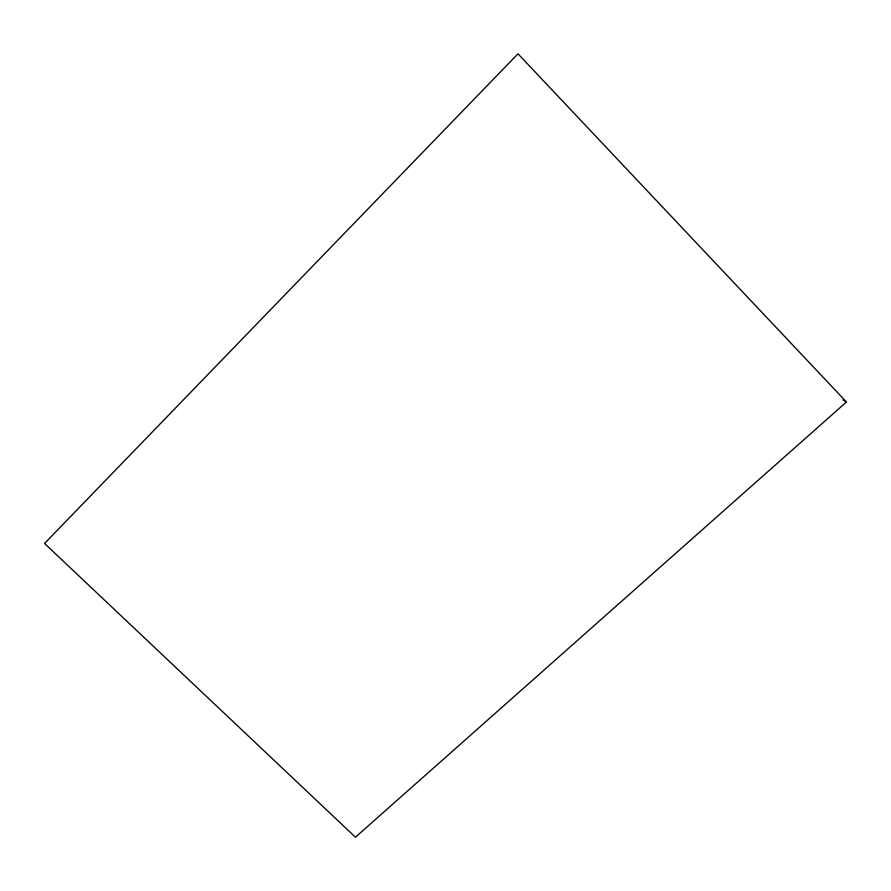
<?xml version="1.0" encoding="UTF-8"?>
<svg xmlns="http://www.w3.org/2000/svg" width="891" height="891" viewBox="0 0 891 891"><rect width="100%" height="100%" fill="white"/><g stroke="black" fill="none" stroke-linecap="round" stroke-linejoin="round"><path stroke-width="1.34" d="M846.45 401.986L355.464 837.206L44.55 543.465L517.983 53.794L846.45 401.986L842.942 399.87"/></g></svg>
